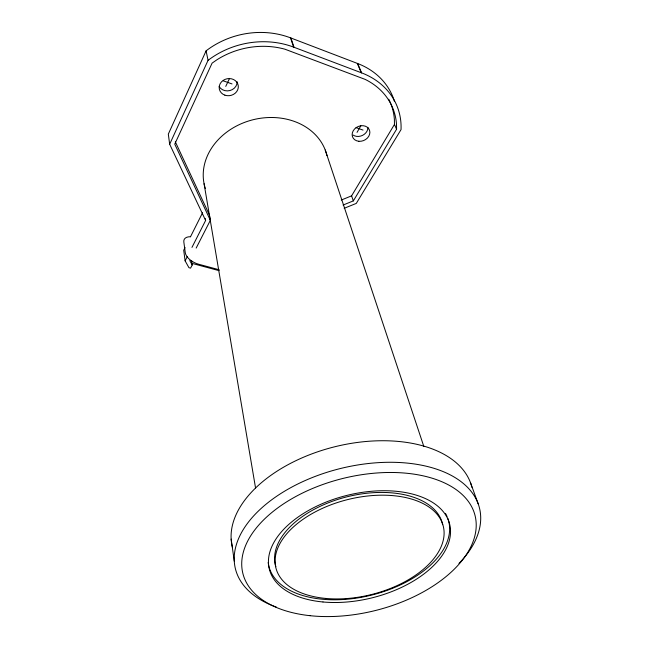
<?xml version="1.0" encoding="UTF-8"?>
<svg xmlns="http://www.w3.org/2000/svg" width="649" height="649" viewBox="0 0 649 649"><rect width="100%" height="100%" fill="white"/><g stroke="black" fill="none" stroke-linecap="round" stroke-linejoin="round"><path stroke-width="0.97" d="M394.478 101.495A77.409 65.192 -21.2 0 0 357.672 63.529L290.501 37.845A79.478 69.386 -14.9 0 0 206.098 50.841L168.318 134.116L169.665 144.224L205.619 220.473L191.958 247.399M169.665 144.224L208.053 60.349L206.098 50.841M225.763 86.374L229.576 78.383M185.062 247.577L183.716 250.263L185.119 260.857L188.948 267.696L190.587 268.134L192.201 264.995L191.577 260.557M190.449 236.861L202.569 212.75M185.119 260.857L187.399 256.371M196.168 248.08L210.357 220.319L174.751 144.127L212.093 63.14L216.936 59.765A75.787 65.638 -14.9 0 1 285.025 49.235L365.111 79.373A73.791 61.631 -21 0 1 396.515 124.519L396.571 129.248L353.332 200.898L343.078 205.052M357.039 132.364L360.844 125.784M341.285 200.03L351.588 195.86L394.462 124.413L394.397 119.692A73.313 61.485 -21.1 0 0 388.751 99.216M344.181 208.297L356.277 203.413L401.033 129.613A78.415 65.508 -21 0 0 361.607 72.866L357.672 63.529M219.111 269.741L198.643 264.232A13.167 7.18 27.3 0 1 185.273 252.704L183.829 241.963A13.012 7.001 27.2 0 1 190.222 236.739M191.796 263.324L219.102 270.657M223.297 80.849L232.018 83.924M356.041 127.626L363.01 130.076M208.053 60.349A80.541 69.767 -14.9 0 1 293.624 47.117L361.607 72.866M189.768 260.614L192.201 264.995M175.319 141.798L209.465 215.087L210.203 219.451M394.462 124.413L396.571 129.248M357.315 63.383L361.242 72.712M470.582 482.921L478.183 503.819M351.588 195.86L353.332 200.898M290.898 37.983L294.021 47.255M290.501 37.845L293.624 47.117M325.23 149.992L423.846 446.528M204.078 183.716L255.544 487.918M205.311 218.583L205.619 220.473M231.158 539.084L234.265 561.134M367.959 127.431A9.07 7.512 -24.4 0 1 362.71 135.284A9.07 7.512 -24.4 0 1 353.08 135.041M237.169 81.798A9.557 8.518 -11.4 0 1 229.941 90.544A9.557 8.518 -11.4 0 1 219.151 86.528M205.311 188.437A63.042 52.188 -14 0 1 251.634 120.106A63.042 52.188 -14 0 1 326.966 155.598M232.407 547.204A123.448 72.477 -14 0 1 334.422 446.853A123.448 72.477 -14 0 1 471.912 487.269M447.737 518.202A92.693 52.796 -14 0 1 371.147 595.206A92.693 52.796 -14 0 1 268.167 562.456M445.449 513.383A92.693 52.796 -14 0 1 447.031 516.482M275.882 566.739A86.041 48.991 -14 0 1 346.68 496.883A86.041 48.991 -14 0 1 442.667 524.692M276.287 607.058A125.76 71.982 -14 0 1 261.636 508.005A125.76 71.982 -14 0 1 431.236 467.507A125.76 71.982 -14 0 1 458.965 563.437M358.856 141.279A9.127 7.528 -24.3 0 0 369.541 130.287A9.127 7.528 -24.3 0 0 354.622 128.932A9.127 7.528 -24.3 0 0 358.856 141.279M224.846 95.143A9.621 8.542 -11.5 0 0 238.272 85.855A9.621 8.542 -11.5 0 0 223.11 80.444A9.621 8.542 -11.5 0 0 224.846 95.143M326.058 598.459A86.236 48.943 -14 0 0 443.543 527.394A86.236 48.943 -14 0 0 309.184 515.322A86.236 48.943 -14 0 0 326.058 598.459M322.983 601.972A92.912 52.739 -14 0 0 449.976 525.658A92.912 52.739 -14 0 0 305.501 512.223A92.912 52.739 -14 0 0 322.983 601.972M310.068 615.69A119.651 68.007 -14 0 0 475.709 518.738A119.651 68.007 -14 0 0 291.125 499.154A119.651 68.007 -14 0 0 310.068 615.69"/></g></svg>
